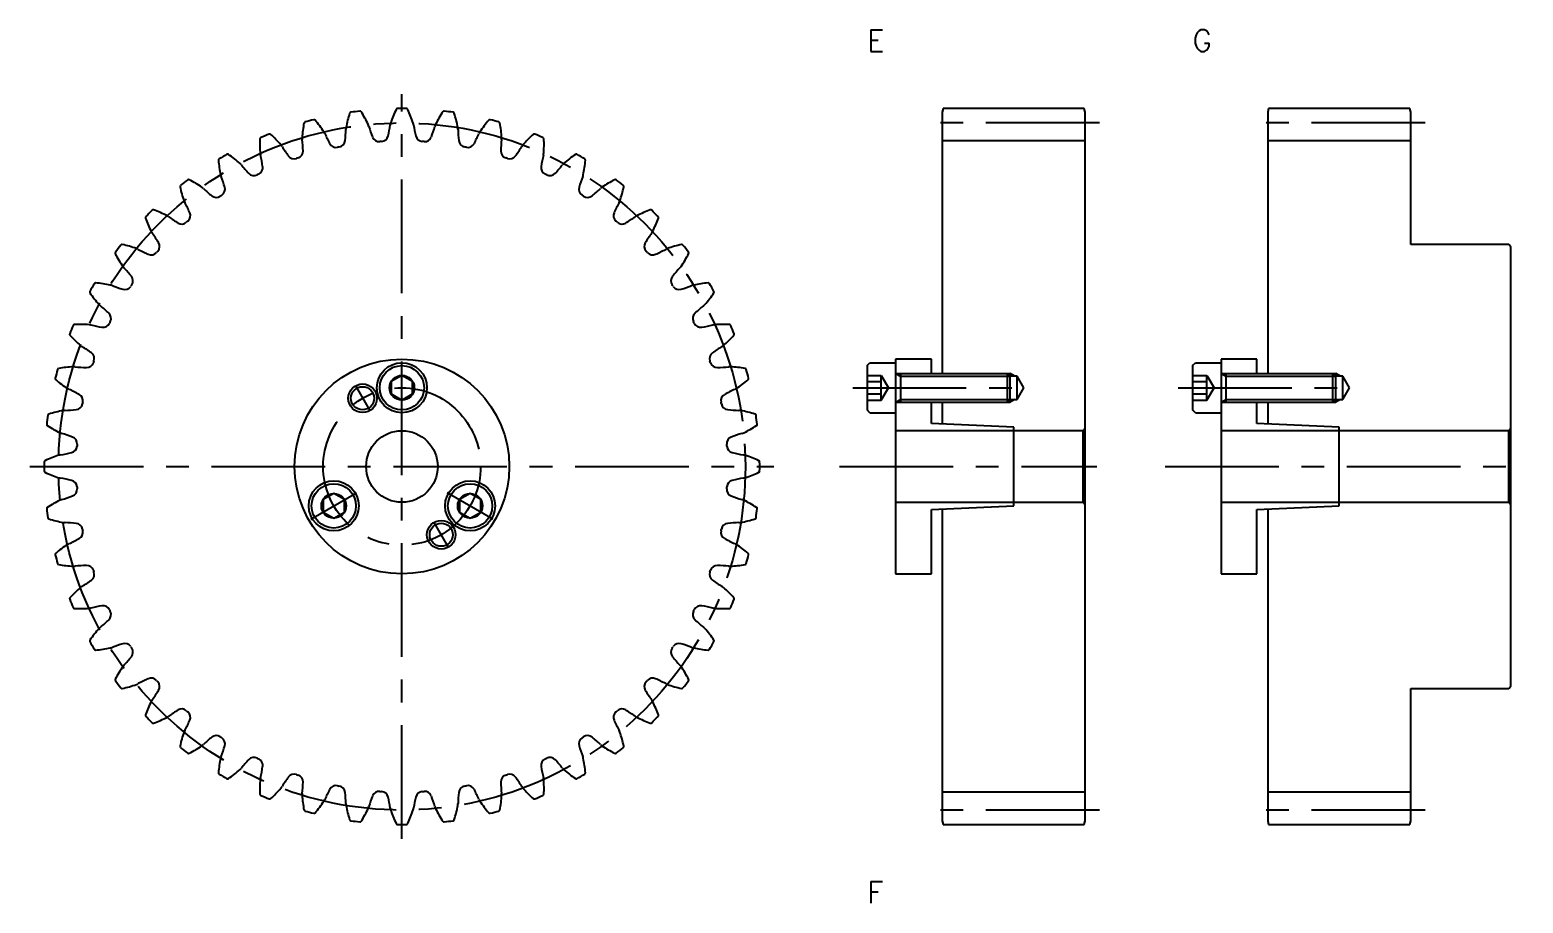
# Model space of a CAD drawing. Extents: x -2 to 207, y -18 to 240.
# Drawn here: x -2 to 206.7, y 118 to 240 of the extents above; entities that cross this region are included whole.
import ezdxf

# ---------------------------------------------------------------- set-up
doc = ezdxf.new("R2010")
doc.units = 0
doc.header["$LTSCALE"] = 0.5
doc.linetypes.add('CENTER', pattern=[50.8, 31.75, -6.35, 6.35, -6.35])
for name, color, linetype in [('MSM_CENTER', 1, 'CENTER'), ('MSM_CONTINUOUS', 7, 'CONTINUOUS'), ('MSM_NARROW', 5, 'CONTINUOUS'), ('MSM_PART_NUMBER', 7, 'CONTINUOUS')]:
    doc.layers.add(name, color=color, linetype=linetype)
doc.styles.get("Standard").update_dxf_attribs({"font": 'txt.shx', "height": 1, "bigfont": 'bigfont.shx'})

# ---------------------------------------------------------------- blocks, each defined once
blk = doc.blocks.new('*U6')
at = {"layer": 'MSM_PART_NUMBER'}
blk.add_text('F', height=3, dxfattribs=at).set_placement((115, 118))
blk = doc.blocks.new('*U8')
at = {"layer": 'MSM_PART_NUMBER'}
blk.add_text('E', height=3, dxfattribs=at).set_placement((115, 237))
blk = doc.blocks.new('*U9')
at = {"layer": 'MSM_PART_NUMBER'}
blk.add_text('G', height=3, dxfattribs=at).set_placement((160.5, 237))

msp = doc.modelspace()

# ---------------------------------------------------------------- linework, layer by layer
at = {"layer": 'MSM_CENTER'}
for p, q in [((50, 127), (50, 231)), ((147.5, 227), (123.5, 227)), ((193, 227), (169, 227)), ((43.45, 190.34), (45.55, 186.71)), ((113, 190), (137.51, 190)), ((158.5, 190), (183.01, 190)), ((-2, 179), (102, 179)), ((111.17, 179), (147.12, 179)), ((156.67, 179), (206.7, 179)), ((37.29, 171.66), (43.66, 175.34)), ((62.71, 171.66), (56.34, 175.34)), ((56.55, 167.66), (54.45, 171.29)), ((147.5, 131), (123.5, 131)), ((193, 131), (169, 131))]:
    msp.add_line(p, q, dxfattribs=at)
for radius in [48, 11]:
    msp.add_circle((50, 179), radius, dxfattribs=at)
at = {"layer": 'MSM_CONTINUOUS'}
for p, q in [((125.63, 229), (125.5, 228.5)), ((125.5, 228.5), (125.5, 192)), ((145.37, 229), (125.63, 229)), ((145.5, 228.5), (145.37, 229)), ((145.5, 129.5), (145.5, 228.5)), ((171.13, 229), (171, 228.5)), ((171, 228.5), (171, 192)), ((190.87, 229), (171.13, 229)), ((191, 228.5), (190.87, 229)), ((191, 210), (191, 228.5)), ((145.5, 224.5), (125.5, 224.5)), ((191, 224.5), (171, 224.5)), ((204.7, 210), (191, 210)), ((205, 209.7), (204.7, 210)), ((205, 148.3), (205, 209.7)), ((115, 193.1), (115.4, 193.5)), ((115, 193.1), (115, 186.9)), ((115.4, 193.5), (119, 193.5)), ((119, 194), (119, 164)), ((124, 194), (119, 194)), ((124, 192), (124, 194)), ((160.5, 193.1), (160.9, 193.5)), ((160.5, 193.1), (160.5, 186.9)), ((160.9, 193.5), (164.5, 193.5)), ((164.5, 194), (164.5, 164)), ((169.5, 194), (164.5, 194)), ((169.5, 192), (169.5, 194)), ((50, 191.73), (48.5, 190.87)), ((48.5, 190.87), (48.5, 189.13)), ((51.5, 190.87), (50, 191.73)), ((51.5, 189.13), (51.5, 190.87)), ((115, 191.73), (117, 191.73)), ((115, 190.87), (117, 190.87)), ((117, 191.73), (118, 190)), ((117, 188.27), (117, 191.73)), ((117, 188.27), (118, 190)), ((119, 192), (134.62, 192)), ((119.66, 192), (119.66, 188)), ((134.62, 188), (134.62, 192)), ((135, 191.62), (134.62, 192)), ((136, 191.62), (135, 191.62)), ((135, 188.38), (135, 191.62)), ((136.94, 190), (136, 191.62)), ((136, 188.38), (136, 191.62)), ((136, 188.38), (136.94, 190)), ((160.5, 191.73), (162.5, 191.73)), ((160.5, 190.87), (162.5, 190.87)), ((162.5, 191.73), (163.5, 190)), ((162.5, 188.27), (162.5, 191.73)), ((162.5, 188.27), (163.5, 190)), ((164.5, 192), (180.12, 192)), ((165.16, 192), (165.16, 188)), ((180.12, 188), (180.12, 192)), ((180.5, 191.62), (180.12, 192)), ((181.5, 191.62), (180.5, 191.62)), ((180.5, 188.38), (180.5, 191.62)), ((182.44, 190), (181.5, 191.62)), ((181.5, 188.38), (181.5, 191.62)), ((181.5, 188.38), (182.44, 190)), ((48.5, 189.13), (50, 188.27)), ((50, 188.27), (51.5, 189.13)), ((115, 189.13), (117, 189.13)), ((115, 188.27), (117, 188.27)), ((119, 188), (134.62, 188)), ((124, 185), (124, 188)), ((125.5, 188), (125.5, 184.93)), ((134.62, 188), (135, 188.38)), ((135, 188.38), (136, 188.38)), ((160.5, 189.13), (162.5, 189.13)), ((160.5, 188.27), (162.5, 188.27)), ((164.5, 188), (180.12, 188)), ((169.5, 185), (169.5, 188)), ((171, 188), (171, 184.93)), ((180.12, 188), (180.5, 188.38)), ((180.5, 188.38), (181.5, 188.38)), ((115.4, 186.5), (115, 186.9)), ((115.4, 186.5), (119, 186.5)), ((160.9, 186.5), (160.5, 186.9)), ((160.9, 186.5), (164.5, 186.5)), ((145.2, 184), (119, 184)), ((135.5, 184.5), (124, 185)), ((135.5, 173.5), (135.5, 184.5)), ((145.5, 184.3), (145.2, 184)), ((145.2, 174), (145.2, 184)), ((204.7, 184), (164.5, 184)), ((181, 184.5), (169.5, 185)), ((181, 173.5), (181, 184.5)), ((205, 184.3), (204.7, 184)), ((204.7, 174), (204.7, 184)), ((40.47, 175.23), (38.97, 174.37)), ((38.97, 174.37), (38.97, 172.63)), ((41.97, 174.37), (40.47, 175.23)), ((41.97, 172.63), (41.97, 174.37)), ((59.53, 175.23), (58.03, 174.37)), ((58.03, 174.37), (58.03, 172.63)), ((61.03, 174.37), (59.53, 175.23)), ((61.03, 172.63), (61.03, 174.37)), ((119, 174), (145.2, 174)), ((124, 173), (135.5, 173.5)), ((145.2, 174), (145.5, 173.7)), ((164.5, 174), (204.7, 174)), ((169.5, 173), (181, 173.5)), ((204.7, 174), (205, 173.7)), ((38.97, 172.63), (40.47, 171.77)), ((40.47, 171.77), (41.97, 172.63)), ((58.03, 172.63), (59.53, 171.77)), ((59.53, 171.77), (61.03, 172.63)), ((124, 164), (124, 173)), ((125.5, 173.07), (125.5, 129.5)), ((169.5, 164), (169.5, 173)), ((171, 173.07), (171, 129.5)), ((119, 164), (124, 164)), ((164.5, 164), (169.5, 164)), ((204.7, 148), (205, 148.3)), ((191, 129.5), (191, 148)), ((191, 148), (204.7, 148)), ((145.5, 133.5), (125.5, 133.5)), ((191, 133.5), (171, 133.5)), ((125.5, 129.5), (125.63, 129)), ((145.37, 129), (145.5, 129.5)), ((171, 129.5), (171.13, 129)), ((190.87, 129), (191, 129.5)), ((125.63, 129), (145.37, 129)), ((171.13, 129), (190.87, 129))]:
    msp.add_line(p, q, dxfattribs=at)
for centre, radius in [((50, 179), 15), ((50, 190), 3.5), ((50, 190), 3.1), ((44.5, 188.53), 1.62), ((50, 190), 1.73), ((50, 179), 5), ((40.47, 173.5), 3.5), ((40.47, 173.5), 3.1), ((59.53, 173.5), 3.5), ((59.53, 173.5), 3.1), ((40.47, 173.5), 1.73), ((59.53, 173.5), 1.73), ((55.5, 169.47), 1.62)]:
    msp.add_circle(centre, radius, dxfattribs=at)
for centre, radius, start, end in [((57.91, 223.41), 16, 162.0115, 169.375), ((42.88, 228.29), 0.2, 98.221, 162.0115), ((50, 179), 50, 96.779, 98.221), ((44.12, 228.45), 0.2, 32.9885, 96.779), ((30.87, 219.85), 16, 25.625, 32.9885), ((63.64, 222), 16, 154.5115, 161.875), ((49.37, 228.8), 0.2, 90.721, 154.5115), ((50, 179), 50, 89.279, 90.721), ((50.63, 228.8), 0.2, 25.4885, 89.279), ((36.36, 222), 16, 18.125, 25.4885), ((69.13, 219.85), 16, 147.0115, 154.375), ((55.88, 228.45), 0.2, 83.221, 147.0115), ((50, 179), 50, 81.779, 83.221), ((57.12, 228.29), 0.2, 17.9885, 81.779), ((42.09, 223.41), 16, 10.625, 17.9885), ((50, 179), 50, 111.779, 113.221), ((31.52, 225.25), 0.2, 47.9885, 111.779), ((52.04, 224.06), 16, 169.5115, 176.875), ((36.51, 226.94), 0.2, 105.721, 169.5115), ((50, 179), 50, 104.279, 105.721), ((37.72, 227.26), 0.2, 40.4885, 104.279), ((25.7, 217), 16, 33.125, 40.4885), ((37.72, 224.84), 1.65, 23.8548, 33.1251), ((56.79, 233.28), 19.2, 203.8547, 208.5403), ((22.96, 226.55), 19.2, 353.9597, 358.6453), ((43.81, 226.05), 1.65, 169.3749, 178.6452), ((43.81, 226.05), 1.65, 16.3548, 25.6251), ((63.81, 231.93), 19.2, 196.3547, 201.0403), ((29.4, 229.67), 19.2, 346.4597, 351.1453), ((50, 226.46), 1.65, 161.8749, 171.1452), ((50, 226.46), 1.65, 8.8548, 18.1251), ((70.6, 229.67), 19.2, 188.8547, 193.5403), ((36.19, 231.93), 19.2, 338.9597, 343.6453), ((56.19, 226.05), 1.65, 154.3749, 163.6452), ((56.19, 226.05), 1.65, 1.3548, 10.6251), ((77.04, 226.55), 19.2, 181.3547, 186.0403), ((43.21, 233.28), 19.2, 331.4597, 336.1453), ((62.28, 224.84), 1.65, 146.8749, 156.1452), ((74.3, 217), 16, 139.5115, 146.875), ((62.28, 227.26), 0.2, 75.721, 139.5114), ((50, 179), 50, 74.279, 75.721), ((63.49, 226.94), 0.2, 10.4885, 74.279), ((47.96, 224.06), 16, 3.125, 10.4885), ((68.48, 225.25), 0.2, 68.221, 132.0115), ((50, 179), 50, 66.779, 68.221), ((46.14, 223.94), 16, 177.0115, 184.375), ((30.36, 224.77), 0.2, 113.221, 177.0115), ((20.95, 213.51), 16, 40.625, 47.9885), ((31.84, 222.85), 1.65, 31.3548, 40.6251), ((49.65, 233.7), 19.2, 211.3547, 216.0403), ((37.72, 224.84), 1.65, 176.8749, 186.1452), ((16.98, 222.61), 19.2, 1.4597, 6.1453), ((40.8, 224.58), 1, 208.5403, 281.4123), ((50, 179), 45.5, 101.0878, 101.4122), ((41.06, 224.63), 1, 281.0878, 353.9597), ((46.83, 225.39), 1, 201.0403, 273.9123), ((50, 179), 45.5, 93.5878, 93.9122), ((47.09, 225.41), 1, 273.5878, 346.4597), ((52.91, 225.41), 1, 193.5403, 266.4122), ((50, 179), 45.5, 86.0878, 86.4122), ((53.17, 225.39), 1, 266.0877, 338.9597), ((58.94, 224.63), 1, 186.0403, 258.9122), ((50, 179), 45.5, 78.5878, 78.9122), ((59.2, 224.58), 1, 258.5878, 331.4597), ((83.02, 222.61), 19.2, 173.8547, 178.5403), ((62.28, 224.84), 1.65, 353.8548, 3.1251), ((50.35, 233.7), 19.2, 323.9597, 328.6453), ((68.16, 222.85), 1.65, 139.3749, 148.6452), ((79.05, 213.51), 16, 132.0115, 139.375), ((69.64, 224.77), 0.2, 2.9885, 66.779), ((53.86, 223.94), 16, 355.625, 2.9885), ((24.56, 221.81), 0.2, 120.721, 184.5115), ((40.31, 223.05), 16, 184.5115, 191.875), ((50, 179), 50, 119.279, 120.721), ((25.64, 222.44), 0.2, 55.4885, 119.279), ((16.69, 209.42), 16, 48.125, 55.4885), ((26.27, 220.1), 1.65, 38.8548, 48.1251), ((31.84, 222.85), 1.65, 184.3749, 193.6452), ((11.57, 217.93), 19.2, 8.9597, 13.6453), ((34.93, 222.99), 1, 216.0403, 288.9123), ((50, 179), 45.5, 108.5878, 108.9122), ((35.18, 223.07), 1, 288.5878, 1.4597), ((64.82, 223.07), 1, 178.5403, 251.4122), ((50, 179), 45.5, 71.0878, 71.4122), ((65.07, 222.99), 1, 251.0878, 323.9597), ((88.43, 217.93), 19.2, 166.3547, 171.0403), ((68.16, 222.85), 1.65, 346.3548, 355.6251), ((73.73, 220.1), 1.65, 131.8749, 141.1452), ((83.31, 209.42), 16, 124.5115, 131.875), ((74.36, 222.44), 0.2, 60.721, 124.5116), ((50, 179), 50, 59.279, 60.721), ((59.69, 223.05), 16, 348.125, 355.4885), ((75.44, 221.81), 0.2, 355.4885, 59.279), ((26.27, 220.1), 1.65, 191.8749, 201.1452), ((6.82, 212.58), 19.2, 16.4597, 21.1453), ((42.51, 233.18), 19.2, 218.8547, 223.5403), ((29.32, 220.65), 1, 223.5403, 296.4123), ((50, 179), 45.5, 116.0878, 116.4122), ((29.55, 220.76), 1, 296.0878, 8.9597), ((70.45, 220.76), 1, 171.0403, 243.9122), ((50, 179), 45.5, 63.5878, 63.9122), ((70.68, 220.65), 1, 243.5878, 316.4597), ((57.49, 233.18), 19.2, 316.4597, 321.1453), ((93.18, 212.58), 19.2, 158.8547, 163.5403), ((73.73, 220.1), 1.65, 338.8548, 348.1251), ((19.19, 218.12), 0.2, 128.221, 192.0115), ((34.64, 221.41), 16, 192.0115, 199.375), ((50, 179), 50, 126.779, 128.221), ((20.18, 218.89), 0.2, 62.9885, 126.779), ((13.01, 204.81), 16, 55.625, 62.9885), ((21.11, 216.65), 1.65, 46.3548, 55.6251), ((35.5, 231.74), 19.2, 226.3547, 231.0403), ((24.28, 217.74), 1, 303.5878, 16.4597), ((75.72, 217.74), 1, 163.5403, 236.4122), ((64.5, 231.74), 19.2, 308.9597, 313.6453), ((78.89, 216.65), 1.65, 124.3749, 133.6452), ((86.99, 204.81), 16, 117.0115, 124.375), ((79.82, 218.89), 0.2, 53.221, 117.0115), ((50, 179), 50, 51.779, 53.221), ((65.36, 221.41), 16, 340.625, 347.9885), ((80.81, 218.12), 0.2, 347.9885, 51.779), ((21.11, 216.65), 1.65, 199.3749, 208.6452), ((2.81, 206.66), 19.2, 23.9597, 28.6453), ((24.06, 217.59), 1, 231.0403, 303.9123), ((50, 179), 45.5, 123.5878, 123.9122), ((50, 179), 45.5, 56.0878, 56.4122), ((75.94, 217.59), 1, 236.0878, 308.9597), ((97.19, 206.66), 19.2, 151.3547, 156.0403), ((78.89, 216.65), 1.65, 331.3548, 340.6251), ((14.35, 213.77), 0.2, 135.721, 199.5115), ((29.24, 219.05), 16, 199.5115, 206.875), ((50, 179), 50, 134.279, 135.721), ((15.23, 214.65), 0.2, 70.4885, 134.279), ((9.95, 199.76), 16, 63.125, 70.4885), ((16.44, 212.56), 1.65, 53.8548, 63.1251), ((28.74, 229.4), 19.2, 233.8547, 238.5403), ((19.24, 213.87), 1, 238.5403, 311.4123), ((50, 179), 45.5, 131.0878, 131.4122), ((19.44, 214.05), 1, 311.0878, 23.9597), ((80.56, 214.05), 1, 156.0403, 228.9122), ((50, 179), 45.5, 48.5878, 48.9122), ((80.76, 213.87), 1, 228.5878, 301.4597), ((71.26, 229.4), 19.2, 301.4597, 306.1453), ((83.56, 212.56), 1.65, 116.8749, 126.1452), ((90.05, 199.76), 16, 109.5115, 116.875), ((84.77, 214.65), 0.2, 45.721, 109.5115), ((50, 179), 50, 44.279, 45.721), ((70.76, 219.05), 16, 333.125, 340.4885), ((85.65, 213.77), 0.2, 340.4885, 44.279), ((16.44, 212.56), 1.65, 206.8749, 216.1452), ((-0.4, 200.26), 19.2, 31.4597, 36.1453), ((100.4, 200.26), 19.2, 143.8547, 148.5403), ((83.56, 212.56), 1.65, 323.8548, 333.1251), ((10.11, 208.82), 0.2, 143.221, 207.0115), ((24.19, 215.99), 16, 207.0115, 214.375), ((50, 179), 50, 141.779, 143.221), ((10.88, 209.81), 0.2, 77.9885, 141.779), ((7.59, 194.36), 16, 70.625, 77.9885), ((12.35, 207.89), 1.65, 61.3548, 70.6251), ((22.34, 226.19), 19.2, 241.3547, 246.0403), ((14.95, 209.56), 1, 246.0403, 318.9123), ((50, 179), 45.5, 138.5878, 138.9122), ((15.13, 209.76), 1, 318.5878, 31.4597), ((84.87, 209.76), 1, 148.5403, 221.4122), ((50, 179), 45.5, 41.0878, 41.4122), ((85.05, 209.56), 1, 221.0878, 293.9597), ((77.66, 226.19), 19.2, 293.9597, 298.6453), ((87.65, 207.89), 1.65, 109.3749, 118.6452), ((92.41, 194.36), 16, 102.0115, 109.375), ((75.81, 215.99), 16, 325.625, 332.9885), ((89.12, 209.81), 0.2, 38.221, 102.0116), ((50, 179), 50, 36.779, 38.221), ((89.89, 208.82), 0.2, 332.9885, 36.779), ((12.35, 207.89), 1.65, 214.3749, 223.6452), ((-2.74, 193.5), 19.2, 38.9597, 43.6453), ((102.74, 193.5), 19.2, 136.3547, 141.0403), ((87.65, 207.89), 1.65, 316.3548, 325.6251), ((50, 179), 50, 149.279, 150.721), ((7.19, 204.44), 0.2, 85.4885, 149.279), ((5.95, 188.69), 16, 78.125, 85.4885), ((11.41, 204.94), 1, 326.0877, 38.9597), ((88.59, 204.94), 1, 141.0403, 213.9122), ((94.05, 188.69), 16, 94.5115, 101.875), ((92.81, 204.44), 0.2, 30.721, 94.5115), ((50, 179), 50, 29.279, 30.721), ((6.56, 203.36), 0.2, 150.721, 214.5115), ((19.58, 212.31), 16, 214.5115, 221.875), ((8.9, 202.73), 1.65, 68.8548, 78.1251), ((16.42, 222.18), 19.2, 248.8547, 253.5403), ((11.26, 204.72), 1, 253.5403, 326.4123), ((50, 179), 45.5, 146.0878, 146.4122), ((50, 179), 45.5, 33.5878, 33.9122), ((88.74, 204.72), 1, 213.5878, 286.4597), ((83.58, 222.18), 19.2, 286.4597, 291.1453), ((91.1, 202.73), 1.65, 101.8749, 111.1452), ((80.42, 212.31), 16, 318.125, 325.4885), ((93.44, 203.36), 0.2, 325.4885, 29.279), ((8.9, 202.73), 1.65, 221.8749, 231.1452), ((-4.18, 186.49), 19.2, 46.4597, 51.1453), ((8.35, 199.68), 1, 333.5877, 46.4597), ((91.65, 199.68), 1, 133.5403, 206.4122), ((104.18, 186.49), 19.2, 128.8547, 133.5403), ((91.1, 202.73), 1.65, 308.8548, 318.1251), ((50, 179), 50, 156.779, 158.221), ((4.23, 198.64), 0.2, 92.9885, 156.7787), ((5.06, 182.86), 16, 85.625, 92.9885), ((6.15, 197.16), 1.65, 76.3548, 85.6251), ((11.07, 217.43), 19.2, 256.3547, 261.0403), ((8.24, 199.45), 1, 261.0403, 333.9123), ((50, 179), 45.5, 153.5878, 153.9122), ((50, 179), 45.5, 26.0878, 26.4122), ((91.76, 199.45), 1, 206.0878, 278.9597), ((88.93, 217.43), 19.2, 278.9597, 283.6453), ((93.85, 197.16), 1.65, 94.3749, 103.6452), ((94.94, 182.86), 16, 87.0115, 94.375), ((95.77, 198.64), 0.2, 23.221, 87.0116), ((50, 179), 50, 21.779, 23.221), ((3.75, 197.48), 0.2, 158.221, 222.0115), ((15.49, 208.05), 16, 222.0115, 229.375), ((84.51, 208.05), 16, 310.625, 317.9885), ((96.25, 197.48), 0.2, 317.9885, 21.779), ((6.15, 197.16), 1.65, 229.3749, 238.6452), ((-4.7, 179.35), 19.2, 53.9597, 58.6453), ((6.01, 194.07), 1, 341.0877, 53.9597), ((93.99, 194.07), 1, 126.0403, 198.9122), ((104.7, 179.35), 19.2, 121.3547, 126.0403), ((93.85, 197.16), 1.65, 301.3548, 310.6251), ((50, 179), 50, 164.279, 165.721), ((2.06, 192.49), 0.2, 100.4885, 164.2787), ((4.94, 176.96), 16, 93.125, 100.4885), ((4.16, 191.28), 1.65, 83.8548, 93.1251), ((6.39, 212.02), 19.2, 263.8547, 268.5403), ((5.93, 193.82), 1, 268.5403, 341.4123), ((50, 179), 45.5, 161.0878, 161.4122), ((50, 179), 45.5, 18.5878, 18.9122), ((94.07, 193.82), 1, 198.5878, 271.4597), ((93.61, 212.02), 19.2, 271.4597, 276.1453), ((95.84, 191.28), 1.65, 86.8749, 96.1452), ((95.06, 176.96), 16, 79.5115, 86.875), ((97.94, 192.49), 0.2, 15.721, 79.5115), ((50, 179), 50, 14.279, 15.721), ((1.74, 191.28), 0.2, 165.721, 229.5115), ((12, 203.3), 16, 229.5115, 236.875), ((88, 203.3), 16, 303.125, 310.4885), ((98.26, 191.28), 0.2, 310.4885, 14.279), ((4.16, 191.28), 1.65, 236.8749, 246.1452), ((-4.28, 172.21), 19.2, 61.4597, 66.1453), ((4.42, 188.2), 1, 348.5877, 61.4597), ((50, 179), 45.5, 168.5878, 168.9122), ((95.58, 188.2), 1, 118.5403, 191.4122), ((50, 179), 45.5, 11.0878, 11.4122), ((104.28, 172.21), 19.2, 113.8547, 118.5403), ((95.84, 191.28), 1.65, 293.8548, 303.1251), ((50, 179), 50, 171.779, 173.221), ((0.71, 186.12), 0.2, 107.9885, 171.779), ((5.59, 171.09), 16, 100.625, 107.9885), ((2.95, 185.19), 1.65, 91.3548, 100.6251), ((2.45, 206.04), 19.2, 271.3547, 276.0403), ((4.37, 187.94), 1, 276.0403, 348.9123), ((95.63, 187.94), 1, 191.0878, 263.9597), ((97.55, 206.04), 19.2, 263.9597, 268.6453), ((97.05, 185.19), 1.65, 79.3749, 88.6452), ((94.41, 171.09), 16, 72.0115, 79.375), ((99.29, 186.12), 0.2, 8.221, 72.0115), ((50, 179), 50, 6.779, 8.221), ((0.55, 184.88), 0.2, 173.221, 237.0115), ((9.15, 198.13), 16, 237.0115, 244.375), ((2.95, 185.19), 1.65, 244.3749, 253.6452), ((97.05, 185.19), 1.65, 286.3548, 295.6251), ((90.85, 198.13), 16, 295.625, 302.9885), ((99.45, 184.88), 0.2, 302.9885, 6.779), ((-2.93, 165.19), 19.2, 68.9597, 73.6453), ((3.59, 181.91), 1, 283.5403, 356.4123), ((3.61, 182.17), 1, 356.0877, 68.9597), ((50, 179), 45.5, 176.0878, 176.4122), ((96.39, 182.17), 1, 111.0403, 183.9122), ((50, 179), 45.5, 3.5878, 3.9122), ((96.41, 181.91), 1, 183.5878, 256.4597), ((102.93, 165.19), 19.2, 106.3547, 111.0403), ((0.2, 179.63), 0.2, 115.4885, 179.279), ((50, 179), 50, 179.279, 180.721), ((7, 165.36), 16, 108.125, 115.4885), ((2.54, 179), 1.65, 98.8548, 108.1251), ((-0.67, 199.6), 19.2, 278.8547, 283.5403), ((100.67, 199.6), 19.2, 256.4597, 261.1453), ((97.46, 179), 1.65, 71.8749, 81.1452), ((93, 165.36), 16, 64.5115, 71.875), ((99.8, 179.63), 0.2, 0.721, 64.5115), ((50, 179), 50, 359.279, 0.721), ((0.2, 178.37), 0.2, 180.721, 244.5115), ((7, 192.64), 16, 244.5115, 251.875), ((2.54, 179), 1.65, 251.8749, 261.1452), ((97.46, 179), 1.65, 278.8548, 288.1251), ((93, 192.64), 16, 288.125, 295.4885), ((99.8, 178.37), 0.2, 295.4885, 359.279), ((-0.67, 158.4), 19.2, 76.4597, 81.1453), ((3.59, 176.09), 1, 3.5878, 76.4597), ((3.61, 175.83), 1, 291.0403, 3.9123), ((50, 179), 45.5, 183.5878, 183.9122), ((50, 179), 45.5, 356.0878, 356.4122), ((96.39, 175.83), 1, 176.0878, 248.9597), ((96.41, 176.09), 1, 103.5403, 176.4122), ((100.67, 158.4), 19.2, 98.8547, 103.5403), ((0.55, 173.12), 0.2, 122.9885, 186.779), ((9.15, 159.87), 16, 115.625, 122.9885), ((2.95, 172.81), 1.65, 106.3548, 115.6251), ((-2.93, 192.81), 19.2, 286.3547, 291.0403), ((102.93, 192.81), 19.2, 248.9597, 253.6453), ((97.05, 172.81), 1.65, 64.3749, 73.6452), ((90.85, 159.87), 16, 57.0115, 64.375), ((99.45, 173.12), 0.2, 353.221, 57.0116), ((50, 179), 50, 186.779, 188.221), ((0.71, 171.88), 0.2, 188.221, 252.0115), ((5.59, 186.91), 16, 252.0115, 259.375), ((2.95, 172.81), 1.65, 259.3749, 268.6452), ((2.45, 151.96), 19.2, 83.9597, 88.6453), ((97.55, 151.96), 19.2, 91.3547, 96.0403), ((97.05, 172.81), 1.65, 271.3548, 280.6251), ((94.41, 186.91), 16, 280.625, 287.9885), ((99.29, 171.88), 0.2, 287.9885, 351.779), ((50, 179), 50, 351.779, 353.221), ((4.37, 170.06), 1, 11.0877, 83.9597), ((4.42, 169.8), 1, 298.5403, 11.4123), ((50, 179), 45.5, 191.0878, 191.4122), ((95.58, 169.8), 1, 168.5878, 241.4597), ((50, 179), 45.5, 348.5878, 348.9122), ((95.63, 170.06), 1, 96.0403, 168.9122), ((12, 154.7), 16, 123.125, 130.4885), ((4.16, 166.72), 1.65, 113.8548, 123.1251), ((-4.28, 185.79), 19.2, 293.8547, 298.5403), ((104.28, 185.79), 19.2, 241.4597, 246.1453), ((95.84, 166.72), 1.65, 56.8749, 66.1452), ((88, 154.7), 16, 49.5115, 56.875), ((1.74, 166.72), 0.2, 130.4885, 194.279), ((50, 179), 50, 194.279, 195.721), ((2.06, 165.51), 0.2, 195.721, 259.5115), ((4.94, 181.04), 16, 259.5115, 266.875), ((4.16, 166.72), 1.65, 266.8749, 276.1452), ((6.39, 145.98), 19.2, 91.4597, 96.1453), ((5.93, 164.18), 1, 18.5877, 91.4597), ((94.07, 164.18), 1, 88.5403, 161.4122), ((93.61, 145.98), 19.2, 83.8547, 88.5403), ((95.84, 166.72), 1.65, 263.8548, 273.1251), ((95.06, 181.04), 16, 273.125, 280.4885), ((97.94, 165.51), 0.2, 280.4885, 344.279), ((50, 179), 50, 344.279, 345.721), ((98.26, 166.72), 0.2, 345.721, 49.5115), ((-4.7, 178.65), 19.2, 301.3547, 306.0403), ((6.01, 163.93), 1, 306.0403, 18.9123), ((50, 179), 45.5, 198.5878, 198.9122), ((93.99, 163.93), 1, 161.0878, 233.9597), ((50, 179), 45.5, 341.0878, 341.4122), ((104.7, 178.65), 19.2, 233.9597, 238.6453), ((15.49, 149.95), 16, 130.625, 137.9885), ((6.15, 160.84), 1.65, 121.3548, 130.6251), ((93.85, 160.84), 1.65, 49.3749, 58.6452), ((84.51, 149.95), 16, 42.0115, 49.375), ((3.75, 160.52), 0.2, 137.9885, 201.779), ((50, 179), 50, 201.779, 203.221), ((4.23, 159.36), 0.2, 203.221, 267.0115), ((5.06, 175.14), 16, 267.0115, 274.375), ((6.15, 160.84), 1.65, 274.3749, 283.6452), ((11.07, 140.57), 19.2, 98.9597, 103.6453), ((8.24, 158.55), 1, 26.0877, 98.9597), ((8.35, 158.32), 1, 313.5403, 26.4123), ((50, 179), 45.5, 206.0878, 206.4122), ((91.65, 158.32), 1, 153.5877, 226.4597), ((50, 179), 45.5, 333.5878, 333.9122), ((91.76, 158.55), 1, 81.0403, 153.9122), ((88.93, 140.57), 19.2, 76.3547, 81.0403), ((93.85, 160.84), 1.65, 256.3548, 265.6251), ((94.94, 175.14), 16, 265.625, 272.9885), ((95.77, 159.36), 0.2, 272.9885, 336.779), ((50, 179), 50, 336.779, 338.221), ((96.25, 160.52), 0.2, 338.221, 42.0115), ((8.9, 155.27), 1.65, 128.8548, 138.1251), ((-4.18, 171.51), 19.2, 308.8547, 313.5403), ((104.18, 171.51), 19.2, 226.4597, 231.1453), ((91.1, 155.27), 1.65, 41.8749, 51.1452), ((6.56, 154.64), 0.2, 145.4885, 209.279), ((50, 179), 50, 209.279, 210.721), ((19.58, 145.69), 16, 138.125, 145.4885), ((80.42, 145.69), 16, 34.5115, 41.875), ((50, 179), 50, 329.279, 330.721), ((93.44, 154.64), 0.2, 330.721, 34.5115), ((7.19, 153.56), 0.2, 210.721, 274.5115), ((5.95, 169.31), 16, 274.5115, 281.875), ((8.9, 155.27), 1.65, 281.8749, 291.1452), ((16.42, 135.82), 19.2, 106.4597, 111.1453), ((11.26, 153.28), 1, 33.5877, 106.4597), ((-2.74, 164.5), 19.2, 316.3547, 321.0403), ((50, 179), 45.5, 213.5878, 213.9122), ((11.41, 153.06), 1, 321.0403, 33.9123), ((88.59, 153.06), 1, 146.0877, 218.9597), ((50, 179), 45.5, 326.0878, 326.4122), ((102.74, 164.5), 19.2, 218.9597, 223.6453), ((88.74, 153.28), 1, 73.5403, 146.4122), ((83.58, 135.82), 19.2, 68.8547, 73.5403), ((91.1, 155.27), 1.65, 248.8548, 258.1251), ((94.05, 169.31), 16, 258.125, 265.4885), ((92.81, 153.56), 0.2, 265.4885, 329.279), ((24.19, 142.01), 16, 145.625, 152.9885), ((12.35, 150.11), 1.65, 136.3548, 145.6251), ((87.65, 150.11), 1.65, 34.3749, 43.6452), ((75.81, 142.01), 16, 27.0115, 34.375), ((10.11, 149.18), 0.2, 152.9885, 216.779), ((50, 179), 50, 216.779, 218.221), ((7.59, 163.64), 16, 282.0115, 289.375), ((12.35, 150.11), 1.65, 289.3749, 298.6452), ((22.34, 131.81), 19.2, 113.9597, 118.6453), ((14.95, 148.44), 1, 41.0877, 113.9597), ((50, 179), 45.5, 221.0878, 221.4122), ((15.13, 148.24), 1, 328.5403, 41.4123), ((84.87, 148.24), 1, 138.5878, 211.4597), ((50, 179), 45.5, 318.5878, 318.9122), ((85.05, 148.44), 1, 66.0403, 138.9122), ((77.66, 131.81), 19.2, 61.3547, 66.0403), ((87.65, 150.11), 1.65, 241.3548, 250.6251), ((92.41, 163.64), 16, 250.625, 257.9885), ((50, 179), 50, 321.779, 323.221), ((89.89, 149.18), 0.2, 323.221, 27.0115), ((10.88, 148.19), 0.2, 218.221, 282.0115), ((29.24, 138.95), 16, 153.125, 160.4885), ((16.44, 145.44), 1.65, 143.8548, 153.1251), ((-0.4, 157.74), 19.2, 323.8547, 328.5403), ((100.4, 157.74), 19.2, 211.4597, 216.1453), ((83.56, 145.44), 1.65, 26.8749, 36.1452), ((70.76, 138.95), 16, 19.5115, 26.875), ((89.12, 148.19), 0.2, 257.9885, 321.779), ((14.35, 144.23), 0.2, 160.4885, 224.279), ((50, 179), 50, 224.279, 225.721), ((16.44, 145.44), 1.65, 296.8749, 306.1452), ((28.74, 128.6), 19.2, 121.4597, 126.1453), ((19.24, 144.13), 1, 48.5877, 121.4597), ((50, 179), 45.5, 228.5878, 228.9122), ((19.44, 143.95), 1, 336.0403, 48.9123), ((80.56, 143.95), 1, 131.0878, 203.9597), ((50, 179), 45.5, 311.0878, 311.4122), ((80.76, 144.13), 1, 58.5403, 131.4122), ((71.26, 128.6), 19.2, 53.8547, 58.5403), ((83.56, 145.44), 1.65, 233.8548, 243.1251), ((50, 179), 50, 314.279, 315.721), ((85.65, 144.23), 0.2, 315.721, 19.5115), ((15.23, 143.35), 0.2, 225.721, 289.5115), ((9.95, 158.24), 16, 289.5115, 296.875), ((21.11, 141.35), 1.65, 151.3548, 160.6251), ((2.81, 151.34), 19.2, 331.3547, 336.0403), ((97.19, 151.34), 19.2, 203.9597, 208.6453), ((78.89, 141.35), 1.65, 19.3749, 28.6452), ((90.05, 158.24), 16, 243.125, 250.4885), ((84.77, 143.35), 0.2, 250.4885, 314.279), ((34.64, 136.59), 16, 160.625, 167.9885), ((19.19, 139.88), 0.2, 167.9885, 231.779), ((13.01, 153.19), 16, 297.0115, 304.375), ((21.11, 141.35), 1.65, 304.3749, 313.6452), ((35.5, 126.26), 19.2, 128.9597, 133.6453), ((24.06, 140.41), 1, 56.0878, 128.9597), ((50, 179), 45.5, 236.0878, 236.4122), ((6.82, 145.42), 19.2, 338.8547, 343.5403), ((24.28, 140.26), 1, 343.5403, 56.4123), ((75.72, 140.26), 1, 123.5878, 196.4597), ((93.18, 145.42), 19.2, 196.4597, 201.1453), ((50, 179), 45.5, 303.5878, 303.9122), ((75.94, 140.41), 1, 51.0403, 123.9122), ((64.5, 126.26), 19.2, 46.3547, 51.0403), ((78.89, 141.35), 1.65, 226.3548, 235.6251), ((86.99, 153.19), 16, 235.625, 242.9885), ((65.36, 136.59), 16, 12.0115, 19.375), ((80.81, 139.88), 0.2, 308.221, 12.0115), ((50, 179), 50, 231.779, 233.221), ((20.18, 139.11), 0.2, 233.221, 297.0115), ((40.31, 134.95), 16, 168.125, 175.4885), ((26.27, 137.9), 1.65, 158.8548, 168.1251), ((42.51, 124.82), 19.2, 136.4597, 141.1453), ((29.32, 137.35), 1, 63.5878, 136.4597), ((50, 179), 45.5, 243.5878, 243.9122), ((29.55, 137.24), 1, 351.0403, 63.9123), ((70.45, 137.24), 1, 116.0878, 188.9597), ((50, 179), 45.5, 296.0878, 296.4122), ((70.68, 137.35), 1, 43.5403, 116.4122), ((57.49, 124.82), 19.2, 38.8547, 43.5403), ((73.73, 137.9), 1.65, 11.8749, 21.1452), ((59.69, 134.95), 16, 4.5115, 11.875), ((79.82, 139.11), 0.2, 242.9885, 306.779), ((50, 179), 50, 306.779, 308.221), ((24.56, 136.19), 0.2, 175.4885, 239.279), ((50, 179), 50, 239.279, 240.721), ((16.69, 148.58), 16, 304.5115, 311.875), ((26.27, 137.9), 1.65, 311.8749, 321.1452), ((11.57, 140.07), 19.2, 346.3547, 351.0403), ((34.93, 135.01), 1, 71.0878, 143.9597), ((50, 179), 45.5, 251.0878, 251.4122), ((35.18, 134.93), 1, 358.5403, 71.4123), ((64.82, 134.93), 1, 108.5878, 181.4597), ((50, 179), 45.5, 288.5878, 288.9122), ((65.07, 135.01), 1, 36.0403, 108.9122), ((88.43, 140.07), 19.2, 188.9597, 193.6453), ((73.73, 137.9), 1.65, 218.8548, 228.1251), ((83.31, 148.58), 16, 228.125, 235.4885), ((50, 179), 50, 299.279, 300.721), ((75.44, 136.19), 0.2, 300.721, 4.5115), ((25.64, 135.56), 0.2, 240.721, 304.5115), ((46.14, 134.06), 16, 175.625, 182.9885), ((31.84, 135.15), 1.65, 166.3548, 175.6251), ((20.95, 144.49), 16, 312.0115, 319.375), ((31.84, 135.15), 1.65, 319.3749, 328.6452), ((49.65, 124.3), 19.2, 143.9597, 148.6453), ((16.98, 135.39), 19.2, 353.8547, 358.5403), ((56.79, 124.72), 19.2, 151.4597, 156.1453), ((40.8, 133.42), 1, 78.5878, 151.4597), ((50, 179), 45.5, 258.5878, 258.9122), ((41.06, 133.37), 1, 6.0403, 78.9123), ((46.83, 132.61), 1, 86.0878, 158.9597), ((50, 179), 45.5, 266.0878, 266.4122), ((47.09, 132.59), 1, 13.5403, 86.4123), ((52.91, 132.59), 1, 93.5878, 166.4597), ((50, 179), 45.5, 273.5878, 273.9122), ((53.17, 132.61), 1, 21.0403, 93.9123), ((58.94, 133.37), 1, 101.0878, 173.9597), ((50, 179), 45.5, 281.0878, 281.4122), ((59.2, 133.42), 1, 28.5403, 101.4123), ((43.21, 124.72), 19.2, 23.8547, 28.5403), ((83.02, 135.39), 19.2, 181.4597, 186.1453), ((50.35, 124.3), 19.2, 31.3547, 36.0403), ((68.16, 135.15), 1.65, 211.3548, 220.6251), ((79.05, 144.49), 16, 220.625, 227.9885), ((68.16, 135.15), 1.65, 4.3749, 13.6452), ((53.86, 134.06), 16, 357.0115, 4.375), ((74.36, 135.56), 0.2, 235.4885, 299.279), ((30.36, 133.23), 0.2, 182.9885, 246.779), ((50, 179), 50, 246.779, 248.221), ((31.52, 132.75), 0.2, 248.221, 312.0115), ((37.72, 133.16), 1.65, 173.8548, 183.1251), ((52.04, 133.94), 16, 183.125, 190.4885), ((25.7, 141), 16, 319.5115, 326.875), ((37.72, 133.16), 1.65, 326.8749, 336.1452), ((22.96, 131.45), 19.2, 1.3547, 6.0403), ((43.81, 131.95), 1.65, 181.3548, 190.6251), ((57.91, 134.59), 16, 190.625, 197.9885), ((63.81, 126.07), 19.2, 158.9597, 163.6453), ((29.4, 128.33), 19.2, 8.8547, 13.5403), ((70.6, 128.33), 19.2, 166.4597, 171.1453), ((36.19, 126.07), 19.2, 16.3547, 21.0403), ((42.09, 134.59), 16, 342.0115, 349.375), ((56.19, 131.95), 1.65, 349.3749, 358.6452), ((77.04, 131.45), 19.2, 173.9597, 178.6453), ((62.28, 133.16), 1.65, 203.8548, 213.1251), ((74.3, 141), 16, 213.125, 220.4885), ((47.96, 133.94), 16, 349.5115, 356.875), ((62.28, 133.16), 1.65, 356.8749, 6.1452), ((68.48, 132.75), 0.2, 227.9885, 291.779), ((50, 179), 50, 291.779, 293.221), ((69.64, 133.23), 0.2, 293.221, 357.0115), ((36.51, 131.06), 0.2, 190.4885, 254.279), ((50, 179), 50, 254.279, 255.721), ((37.72, 130.74), 0.2, 255.721, 319.5115), ((42.88, 129.71), 0.2, 197.9885, 261.779), ((50, 179), 50, 261.779, 263.221), ((44.12, 129.55), 0.2, 263.221, 327.0115), ((30.87, 138.15), 16, 327.0115, 334.375), ((43.81, 131.95), 1.65, 334.3749, 343.6452), ((50, 131.54), 1.65, 188.8548, 198.1251), ((63.64, 136), 16, 198.125, 205.4885), ((36.36, 136), 16, 334.5115, 341.875), ((50, 131.54), 1.65, 341.8749, 351.1452), ((56.19, 131.95), 1.65, 196.3548, 205.6251), ((69.13, 138.15), 16, 205.625, 212.9885), ((55.88, 129.55), 0.2, 212.9885, 276.779), ((50, 179), 50, 276.779, 278.221), ((57.12, 129.71), 0.2, 278.221, 342.0115), ((62.28, 130.74), 0.2, 220.4885, 284.279), ((50, 179), 50, 284.279, 285.721), ((63.49, 131.06), 0.2, 285.721, 349.5115), ((49.37, 129.2), 0.2, 205.4885, 269.279), ((50, 179), 50, 269.279, 270.721), ((50.63, 129.2), 0.2, 270.721, 334.5115)]:
    msp.add_arc(centre, radius, start, end, dxfattribs=at)
at = {"layer": 'MSM_NARROW'}
for p, q in [((119, 192), (119.66, 191.62)), ((119.66, 191.62), (135, 191.62)), ((134.62, 192), (135, 192)), ((135, 188), (135, 192)), ((135.66, 191.62), (135, 192)), ((164.5, 192), (165.16, 191.62)), ((165.16, 191.62), (180.5, 191.62)), ((180.12, 192), (180.5, 192)), ((180.5, 188), (180.5, 192)), ((181.16, 191.62), (180.5, 192)), ((119, 188), (119.66, 188.38)), ((119.66, 188.38), (135, 188.38)), ((134.62, 188), (135, 188)), ((135.66, 188.38), (135, 188)), ((164.5, 188), (165.16, 188.38)), ((165.16, 188.38), (180.5, 188.38)), ((180.12, 188), (180.5, 188)), ((181.16, 188.38), (180.5, 188))]:
    msp.add_line(p, q, dxfattribs=at)
for centre in [(44.5, 188.53), (55.5, 169.47)]:
    msp.add_circle(centre, 2, dxfattribs=at)

# ---------------------------------------------------------------- block references
at = {"layer": 'MSM_CONTINUOUS'}
for name in ['*U8', '*U9', '*U6']:
    msp.add_blockref(name, (0, 0), dxfattribs=at)

doc.saveas('drawing.dxf')
